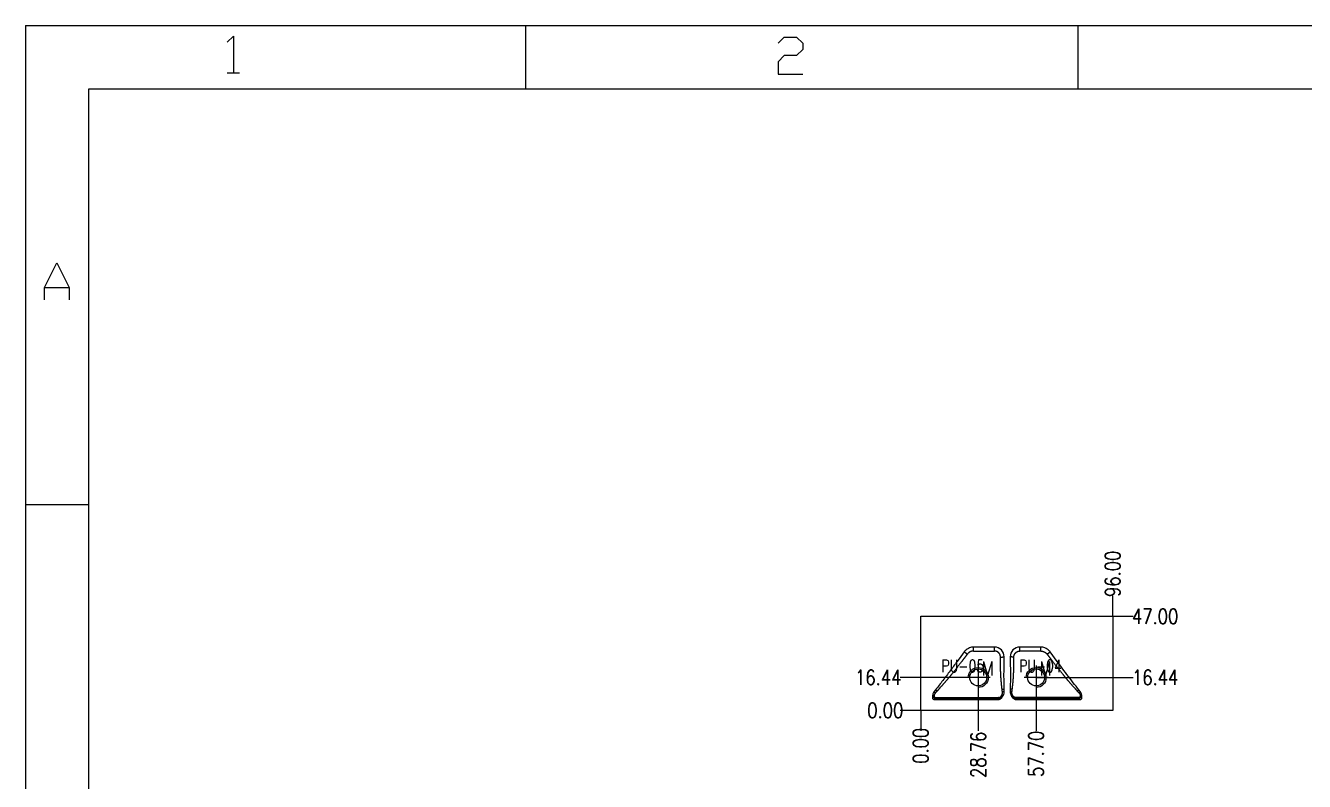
# Model space of a CAD drawing. Header units: millimetres. Extents: x 494 to 18201, y 224 to 11417.
# Drawn here: x 494 to 1133, y 1367 to 1744 of the extents above; entities that cross this region are included whole.
import ezdxf
from ezdxf.enums import TextEntityAlignment as Align
from ezdxf.lldxf.tags import DXFTag

# ---------------------------------------------------------------- set-up
doc = ezdxf.new("R2010")
doc.units = ezdxf.units.MM
doc.layers.add('DIM', color=7, linetype='Continuous')
doc.layers.add('PUNCH', color=7, linetype='Continuous')
doc.styles.add('chinesef_fs', font='txt.shx', dxfattribs={"bigfont": 'gbcbig.shx'})
doc.styles.add('gbenor_', font='gbenor.shx', dxfattribs={"bigfont": 'gbcbig'})
doc.styles.add('TXT', font='txt.shx', dxfattribs={"width": 0.8, "bigfont": 'ctxt.shx'})
tags = doc.linetypes.add('DASHED', pattern='A,12.86,[0,arial.ttf,S=0,R=0,X=0,Y=0],-12.86', length=25.72).pattern_tags.tags
tags[12:13] = [DXFTag(74, 4), DXFTag(75, 0), DXFTag(340, '0'), DXFTag(46, 0.0), DXFTag(50, 0.0), DXFTag(44, 0.0), DXFTag(45, 0.0)]
doc.dimstyles.new('零件', dxfattribs={"dimscale": 1.5, "dimtxt": 5, "dimasz": 0.2, "dimexe": 0, "dimexo": 0, "dimgap": 0, "dimtad": 0, "dimzin": 0, "dimdsep": 46, "dimtxsty": 'TXT', "dimblk": 'OPEN30', "dimcen": 0, "dimclrd": 252, "dimclre": 252, "dimclrt": 4, "dimazin": 0, "dimtp": 0.001, "dimtm": 0.001, "dimtfac": 1, "dimtofl": 0, "dimtmove": 0, "dimatfit": 3, "dimldrblk": 'OPEN30', "dimfxl": 1, "dimtolj": 1, "dimtzin": 0, "dimlwd": 5, "dimlwe": 5, "dimarcsym": 0})

# ---------------------------------------------------------------- blocks, each defined once
blk = doc.blocks.new('*D50')
at = {"layer": 'Defpoints', "color": 0, "transparency": 16777216}
for p in [(999.12, 1418.58), (1047.62, 1418.58), (941.42, 1402.14)]:
    blk.add_point(p, dxfattribs=at)
at = {"layer": 'DIM', "color": 252, "lineweight": 5, "transparency": 16777216}
for p, q in [((999.12, 1418.58), (1046.42, 1418.58)), ((1046.42, 1418.58), (1047.02, 1418.58)), ((1047.02, 1418.58), (1047.62, 1418.58))]:
    blk.add_line(p, q, dxfattribs=at)
at = {"layer": 'DIM', "color": 4, "lineweight": 18, "transparency": 16777216, "insert": (1058.62, 1418.58), "char_height": 7.5, "attachment_point": 5, "style": 'TXT'}
blk.add_mtext('\\A1;16.44', dxfattribs=at)
blk = doc.blocks.new('_Open30')
at = {"color": 0, "linetype": 'ByBlock', "lineweight": -2}
for p, q in [((-1, 0.3), (0, 0)), ((0, 0), (-1, -0.3)), ((0, 0), (-1, 0))]:
    blk.add_line(p, q, dxfattribs=at)
blk = doc.blocks.new('*D51')
at = {"layer": 'Defpoints', "color": 0, "transparency": 16777216}
for p in [(1037.42, 1449.14), (1047.62, 1449.14), (941.42, 1402.14)]:
    blk.add_point(p, dxfattribs=at)
at = {"layer": 'DIM', "color": 252, "lineweight": 5, "transparency": 16777216}
blk.add_line((1037.42, 1449.14), (1047.62, 1449.14), dxfattribs=at)
at = {"layer": 'DIM', "color": 4, "lineweight": 18, "transparency": 16777216, "insert": (1058.62, 1449.14), "char_height": 7.5, "attachment_point": 5, "style": 'TXT'}
blk.add_mtext('\\A1;47.00', dxfattribs=at)
blk = doc.blocks.new('*D52')
at = {"layer": 'Defpoints', "color": 0, "transparency": 16777216}
for p in [(931.22, 1402.14), (941.42, 1402.14), (941.42, 1402.14)]:
    blk.add_point(p, dxfattribs=at)
at = {"layer": 'DIM', "color": 252, "lineweight": 5, "transparency": 16777216}
blk.add_line((941.42, 1402.14), (931.22, 1402.14), dxfattribs=at)
at = {"layer": 'DIM', "color": 4, "lineweight": 18, "transparency": 16777216, "insert": (923.72, 1402.14), "char_height": 7.5, "attachment_point": 5, "style": 'TXT'}
blk.add_mtext('\\A1;0.00', dxfattribs=at)
blk = doc.blocks.new('*D53')
at = {"layer": 'Defpoints', "color": 0, "transparency": 16777216}
for p in [(931.22, 1418.58), (970.18, 1418.58), (941.42, 1402.14)]:
    blk.add_point(p, dxfattribs=at)
at = {"layer": 'DIM', "color": 252, "lineweight": 5, "transparency": 16777216}
for p, q in [((931.82, 1418.58), (931.22, 1418.58)), ((932.42, 1418.58), (931.82, 1418.58)), ((970.18, 1418.58), (932.42, 1418.58))]:
    blk.add_line(p, q, dxfattribs=at)
at = {"layer": 'DIM', "color": 4, "lineweight": 18, "transparency": 16777216, "insert": (920.22, 1418.58), "char_height": 7.5, "attachment_point": 5, "style": 'TXT'}
blk.add_mtext('\\A1;16.44', dxfattribs=at)
blk = doc.blocks.new('*D54')
at = {"layer": 'Defpoints', "color": 0, "transparency": 16777216}
for p in [(999.12, 1418.58), (941.42, 1402.14), (999.12, 1391.94)]:
    blk.add_point(p, dxfattribs=at)
at = {"layer": 'DIM', "color": 252, "lineweight": 5, "transparency": 16777216}
for p, q in [((999.12, 1418.58), (999.12, 1393.14)), ((999.12, 1393.14), (999.12, 1392.54)), ((999.12, 1392.54), (999.12, 1391.94))]:
    blk.add_line(p, q, dxfattribs=at)
at = {"layer": 'DIM', "color": 4, "lineweight": 18, "transparency": 16777216, "insert": (999.12, 1380.44), "char_height": 7.5, "attachment_point": 5, "rotation": 90, "style": 'TXT'}
blk.add_mtext('\\A1;57.70', dxfattribs=at)
blk = doc.blocks.new('*D55')
at = {"layer": 'Defpoints', "color": 0, "transparency": 16777216}
for p in [(970.18, 1418.58), (941.42, 1402.14), (970.18, 1391.94)]:
    blk.add_point(p, dxfattribs=at)
at = {"layer": 'DIM', "color": 252, "lineweight": 5, "transparency": 16777216}
for p, q in [((970.18, 1418.58), (970.18, 1393.14)), ((970.18, 1393.14), (970.18, 1392.54)), ((970.18, 1392.54), (970.18, 1391.94))]:
    blk.add_line(p, q, dxfattribs=at)
at = {"layer": 'DIM', "color": 4, "lineweight": 18, "transparency": 16777216, "insert": (970.18, 1379.94), "char_height": 7.5, "attachment_point": 5, "rotation": 90, "style": 'TXT'}
blk.add_mtext('\\A1;28.76', dxfattribs=at)
blk = doc.blocks.new('*D56')
at = {"layer": 'Defpoints', "color": 0, "transparency": 16777216}
for p in [(941.42, 1402.14), (941.42, 1402.14), (941.42, 1391.94)]:
    blk.add_point(p, dxfattribs=at)
at = {"layer": 'DIM', "color": 252, "lineweight": 5, "transparency": 16777216}
blk.add_line((941.42, 1402.14), (941.42, 1391.94), dxfattribs=at)
at = {"layer": 'DIM', "color": 4, "lineweight": 18, "transparency": 16777216, "insert": (941.42, 1384.44), "char_height": 7.5, "attachment_point": 5, "rotation": 90, "style": 'TXT'}
blk.add_mtext('\\A1;0.00', dxfattribs=at)
blk = doc.blocks.new('*D57')
at = {"layer": 'Defpoints', "color": 0, "transparency": 16777216}
for p in [(1037.42, 1459.34), (1037.42, 1449.14), (941.42, 1402.14)]:
    blk.add_point(p, dxfattribs=at)
at = {"layer": 'DIM', "color": 252, "lineweight": 5, "transparency": 16777216}
blk.add_line((1037.42, 1449.14), (1037.42, 1459.34), dxfattribs=at)
at = {"layer": 'DIM', "color": 4, "lineweight": 18, "transparency": 16777216, "insert": (1037.42, 1470.34), "char_height": 7.5, "attachment_point": 5, "rotation": 90, "style": 'TXT'}
blk.add_mtext('\\A1;96.00', dxfattribs=at)
blk = doc.blocks.new('U9')
at = {"color": 254, "lineweight": 18}
for p, q in [((-1705.29, 0), (-1705.29, -1202.02)), ((-1705.29, 0), (0, 0)), ((-1680.34, -1177.07), (-1680.34, -24.96)), ((-1680.34, -24.96), (-24.96, -24.96)), ((-1705.29, -189.25), (-1680.34, -189.25))]:
    blk.add_line(p, q, dxfattribs=at)
at = {"color": 254, "linetype": 'Continuous', "lineweight": 18}
for p, q in [((-1507.73, 0), (-1507.73, -24.96)), ((-1289.37, 0), (-1289.37, -24.96))]:
    blk.add_line(p, q, dxfattribs=at)
at = {"color": 92, "lineweight": 18}
for points in [[(-1625.59, -6.57), (-1623.16, -4.14), (-1623.16, -18.7)], [(-1407.8, -7.01), (-1405.38, -4.58), (-1400.53, -4.58), (-1398.11, -7.01), (-1398.11, -9.43), (-1400.53, -11.86), (-1405.38, -11.86), (-1407.8, -14.28), (-1407.8, -19.14), (-1398.11, -19.14)], [(-1625.59, -18.7), (-1620.74, -18.7)], [(-1697.78, -108.32), (-1697.78, -103.47), (-1692.93, -93.76), (-1688.08, -103.47), (-1688.08, -108.32)], [(-1697.78, -103.47), (-1688.08, -103.47)]]:
    blk.add_lwpolyline(points, dxfattribs=at)
at = {"lineweight": 18, "style": 'gbenor_'}
blk.add_attdef('文档路径', (-272.46, -941.27), '', height=11.97, dxfattribs=at)
at = {"lineweight": 20, "style": 'TXT'}
for tag, height, p in [('18-**-**', 11.02, (-447.23, -1029.37)), ('客户名称', 10.87, (-531.85, -1111.72, 0)), ('料厚:', 10.87, (-531.73, -1139.24, 0))]:
    blk.add_attdef(tag, text='', height=height, dxfattribs=at).set_placement(p, align=Align.MIDDLE)
for tag, p, height in [('88888', (-457.83, -1062.2), 10.02), ('材质:', (-565.48, -1088.8, 0), 10.87), ('核准', (-445.4, -1116.08, 0), 10.87), ('设计', (-445.79, -1142.51, 0), 10.87), ('绘图', (-446.15, -1168.95, 0), 10.87)]:
    blk.add_attdef(tag, p, '', height=height, dxfattribs=at)
for tag, p, height, width in [('3', (-199.16, -1062.58), 10.67, 0.7), ('4', (-199.16, -1089.19), 10.67, 0.7), ('核准日期', (-329.67, -1118.33, 0), 10.87, 0.68), ('设计日期', (-329.67, -1145.11, 0), 10.87, 0.68), ('1', (-187.58, -1144.16), 9.85, 0.7), ('绘图日期', (-329.78, -1170.73, 0), 10.87, 0.68), ('2', (-198.99, -1168.84), 9.85, 0.7)]:
    blk.add_attdef(tag, p, '', height=height, dxfattribs=dict(at, width=width))

msp = doc.modelspace()

# ---------------------------------------------------------------- linework, layer by layer
at = {"layer": 'DIM', "color": 252, "lineweight": 18}
msp.add_lwpolyline([(941.41876, 1402.14278), (941.41876, 1449.14278), (1037.41876, 1449.14278), (1037.41876, 1402.14278)], close=True, dxfattribs=at)
at = {"layer": 'PUNCH', "color": 1, "lineweight": 18}
for points in [[(948.8789, 1412.4083), (948.0628, 1411.35757, 0.121860956), (947.45861, 1409.96681, 0.032368333), (947.30922, 1409.35366, 0.051175891), (947.25901, 1408.72784, 0.054565357), (947.31444, 1408.31096, 0.092678516), (947.48582, 1407.92757, 0.185268297), (947.99997, 1407.58136, 0.045903422), (948.20875, 1407.55074, 0.063312807), (948.62503, 1407.58411), (980.29614, 1407.58411, 0.115767208), (981.08589, 1407.77366, 0.053228369), (981.49851, 1408.03461, 0.052236026), (981.96096, 1408.48753, 0.03880403), (982.33767, 1409.02036, 0.074507373), (982.89705, 1410.06699, 0.0897137), (983.1496, 1411.58357), (983.12382, 1412.82431, -0.007508452), (983.06636, 1422.81403), (983.08621, 1424.83038), (983.13612, 1428.86482, 0.199355108), (981.74495, 1432.33596, 0.19916666), (978.29271, 1433.77918), (967.88177, 1433.77918, 0.088334631), (965.88096, 1433.41674, 0.115346743), (963.62242, 1431.92903, 0.030400361), (963.18371, 1431.40408), (961.41738, 1429.01327), (959.64974, 1426.62339, -0.001470658), (956.09824, 1421.85572, -0.00220399), (952.51101, 1417.11485, -0.002469432)], [(1021.23693, 1411.35813), (1020.41623, 1412.41478, -0.0018415), (1017.69284, 1415.93481, -0.003765656), (1011.4227, 1424.2368), (1009.65048, 1426.62332), (1006.11646, 1431.40408, 0.030352822), (1005.67965, 1431.92795, 0.115166764), (1003.42862, 1433.41428, 0.088471277), (1001.41845, 1433.77918), (991.0078, 1433.77918, 0.199485482), (987.55298, 1432.33369, 0.199247032), (986.16403, 1428.866), (986.21395, 1424.83049), (986.23381, 1422.81419, -0.007508568), (986.17634, 1412.82431), (986.15076, 1411.59316, 0.12228304), (986.60158, 1409.60143, 0.043628153), (986.96249, 1409.02037, 0.038813168), (987.33925, 1408.48747, 0.052333495), (987.80264, 1408.03384, 0.071348915), (988.36645, 1407.70687, 0.092363175), (989.00402, 1407.58411), (1020.67513, 1407.58411, 0.066675633), (1021.09479, 1407.55094, 0.104470285), (1021.50006, 1407.65469, 0.124244483), (1021.8155, 1407.9292, 0.088776845), (1021.98598, 1408.31198, 0.05346412), (1022.04118, 1408.7288, 0.048144358), (1021.99086, 1409.35412, 0.032339029), (1021.84155, 1409.96681, 0.122276137)]]:
    msp.add_lwpolyline(points, format="xyb", close=True, dxfattribs=at)
at = {"layer": 'PUNCH', "color": 155, "lineweight": 18}
for points in [[(967.88004, 1431.79935), (978.29614, 1431.79935)], [(1001.42012, 1431.79935), (991.00402, 1431.79935)], [(948.62503, 1407.58411), (948.94459, 1408.00817)], [(980.29614, 1408.00819), (980.29614, 1407.58411)], [(989.00402, 1408.00819), (989.00402, 1407.58411)], [(1020.67513, 1407.58411), (1020.35557, 1408.00817)]]:
    msp.add_lwpolyline(points, dxfattribs=at)
at = {"layer": 'PUNCH', "color": 42, "lineweight": 18}
for points in [[(965.17805, 1418.58183, -2.414213562), (970.17805, 1413.58183)], [(994.12211, 1418.58183, -2.414213562), (999.12211, 1413.58183)]]:
    msp.add_lwpolyline(points, format="xyb", dxfattribs=at)
at = {"layer": 'PUNCH', "color": 1, "lineweight": 18}
for points in [[(970.17805, 1424.58183), (970.17805, 1412.58183)], [(999.12211, 1424.58183), (999.12211, 1412.58183)], [(976.17805, 1418.58183), (964.17805, 1418.58183)], [(1005.12211, 1418.58183), (993.12211, 1418.58183)]]:
    msp.add_lwpolyline(points, dxfattribs=at)
at = {"layer": 'PUNCH', "color": 42, "linetype": 'Continuous', "lineweight": 18}
for centre in [(970.17805, 1418.58183), (999.12211, 1418.58183)]:
    msp.add_circle(centre, 4.253, dxfattribs=at)
at = {"layer": 'PUNCH', "color": 223, "linetype": 'DASHED', "lineweight": 13, "ltscale": 0.452067}
for points in [[(967.88004, 1431.79934), (967.77638, 1431.79934), (967.67215, 1431.79599), (967.56757, 1431.7892), (966.84607, 1431.71845), (966.1287, 1431.48161), (965.56646, 1431.15406), (965.08501, 1430.72236), (964.7125, 1430.24209), (964.70343, 1430.23029), (964.69443, 1430.21846), (964.6855, 1430.20661)], [(1001.42012, 1431.79934), (1001.52379, 1431.79934), (1001.62801, 1431.79599), (1001.73259, 1431.7892), (1002.4541, 1431.71845), (1003.17146, 1431.48161), (1003.73371, 1431.15406), (1004.21515, 1430.72236), (1004.58767, 1430.24209), (1004.59673, 1430.23029), (1004.60573, 1430.21846), (1004.61467, 1430.20661)]]:
    msp.add_open_spline(points, degree=5, knots=[0, 0, 0, 0, 0, 0, 0.142059955, 0.142059955, 0.142059955, 0.978970606, 0.978970606, 0.978970606, 1, 1, 1, 1, 1, 1], dxfattribs=at)
at = {"layer": 'PUNCH', "color": 155, "linetype": 'DASHED', "lineweight": 13, "ltscale": 0.452067}
for points, degree, knots in [([(967.88004, 1431.79934), (967.88004, 1431.90486), (967.88004, 1432.01082), (967.88004, 1432.22096), (967.88004, 1432.32514), (967.88004, 1432.52911), (967.88004, 1432.6289), (967.88004, 1432.8216), (967.88004, 1432.9145), (967.88004, 1433.09108), (967.88004, 1433.17476), (967.88004, 1433.3308), (967.88004, 1433.40316), (967.88004, 1433.53475), (967.88004, 1433.59398), (967.88004, 1433.69783), (967.88004, 1433.74244), (967.88004, 1433.77918)], 3, [0, 0, 0, 0, 0.125, 0.125, 0.25, 0.25, 0.375, 0.375, 0.5, 0.5, 0.625, 0.625, 0.75, 0.75, 0.875, 0.875, 1, 1, 1, 1]), ([(978.29614, 1431.79934), (978.29614, 1432.12353), (978.29614, 1432.45116), (978.29614, 1432.76443), (978.29614, 1433.20315), (978.29614, 1433.53123), (978.29614, 1433.63267), (978.29614, 1433.71569), (978.29614, 1433.77917)], 5, [0, 0, 0, 0, 0, 0, 0.640057595, 0.640057595, 0.640057595, 1, 1, 1, 1, 1, 1]), ([(981.29614, 1428.79935), (981.29614, 1429.1791), (981.23614, 1429.57733), (981.10423, 1429.97389), (980.70587, 1430.70109), (980.08784, 1431.25634), (979.74443, 1431.47103), (979.23828, 1431.68118), (978.72389, 1431.77407), (978.57994, 1431.79106), (978.43709, 1431.79934), (978.29614, 1431.79934)], 5, [0, 0, 0, 0, 0, 0, 0.427896879, 0.427896879, 0.427896879, 0.839649098, 0.839649098, 0.839649098, 1, 1, 1, 1, 1, 1]), ([(988.00402, 1428.79935), (988.00402, 1429.1791), (988.06403, 1429.57733), (988.19593, 1429.97389), (988.5943, 1430.70109), (989.21233, 1431.25634), (989.55573, 1431.47103), (990.06189, 1431.68118), (990.57627, 1431.77407), (990.72022, 1431.79106), (990.86307, 1431.79934), (991.00402, 1431.79934)], 5, [0, 0, 0, 0, 0, 0, 0.427896879, 0.427896879, 0.427896879, 0.839649098, 0.839649098, 0.839649098, 1, 1, 1, 1, 1, 1]), ([(991.00402, 1431.79934), (991.00402, 1431.90486), (991.00402, 1432.01082), (991.00402, 1432.22096), (991.00402, 1432.32514), (991.00402, 1432.52911), (991.00402, 1432.6289), (991.00402, 1432.82159), (991.00402, 1432.91449), (991.00402, 1433.09107), (991.00402, 1433.17475), (991.00402, 1433.3308), (991.00402, 1433.40316), (991.00402, 1433.53475), (991.00402, 1433.59398), (991.00402, 1433.69783), (991.00402, 1433.74244), (991.00402, 1433.77918)], 3, [0, 0, 0, 0, 0.125, 0.125, 0.25, 0.25, 0.375, 0.375, 0.5, 0.5, 0.625, 0.625, 0.75, 0.75, 0.875, 0.875, 1, 1, 1, 1]), ([(1001.42012, 1431.79934), (1001.42012, 1432.12353), (1001.42012, 1432.45117), (1001.42012, 1432.76444), (1001.42012, 1433.20316), (1001.42012, 1433.53124), (1001.42012, 1433.63267), (1001.42012, 1433.71569), (1001.42012, 1433.77918)], 5, [0, 0, 0, 0, 0, 0, 0.640058018, 0.640058018, 0.640058018, 1, 1, 1, 1, 1, 1]), ([(964.6855, 1430.20661), (963.7656, 1428.98587), (962.83743, 1427.75455), (961.88961, 1426.50888), (959.31736, 1423.17179), (956.63125, 1419.83142), (954.90199, 1417.75429), (952.86572, 1415.38631), (950.75443, 1413.05126), (950.48714, 1412.75734), (950.15828, 1412.3989), (949.82817, 1412.04084), (949.76014, 1411.9671), (949.69208, 1411.89335), (949.62402, 1411.81958)], 5, [0, 0, 0, 0, 0, 0, 0.334490694, 0.334490694, 0.334490694, 0.900528063, 0.900528063, 0.900528063, 0.979512235, 0.979512235, 0.979512235, 1, 1, 1, 1, 1, 1]), ([(964.6855, 1430.20661), (964.42944, 1430.39903), (964.17338, 1430.59482), (963.93103, 1430.78366), (963.6031, 1431.0449), (963.36083, 1431.24721), (963.28894, 1431.30875), (963.22968, 1431.36125), (963.18371, 1431.40408)], 5, [0, 0, 0, 0, 0, 0, 0.655647348, 0.655647348, 0.655647348, 1, 1, 1, 1, 1, 1]), ([(981.29615, 1428.79935), (981.61031, 1428.79935), (981.92447, 1428.80257), (982.22246, 1428.80903), (982.61768, 1428.82293), (982.91645, 1428.84187), (983.00265, 1428.84855), (983.07611, 1428.85562), (983.1361, 1428.86299)], 5, [0, 0, 0, 0, 0, 0, 0.672416006, 0.672416006, 0.672416006, 1, 1, 1, 1, 1, 1]), ([(982.11026, 1412.70262), (982.03307, 1413.31446), (981.95836, 1413.93693), (981.88682, 1414.57394), (981.66938, 1416.66379), (981.50662, 1418.80474), (981.42548, 1420.30198), (981.34567, 1422.54463), (981.31163, 1424.76236), (981.30447, 1425.49386), (981.29819, 1426.60213), (981.29642, 1427.69006), (981.29622, 1428.06353), (981.29616, 1428.43353), (981.29615, 1428.79935)], 5, [0, 0, 0, 0, 0, 0, 0.19938788, 0.19938788, 0.19938788, 0.654759291, 0.654759291, 0.654759291, 0.880688238, 0.880688238, 0.880688238, 1, 1, 1, 1, 1, 1]), ([(988.00402, 1428.79935), (987.68986, 1428.79935), (987.3757, 1428.80257), (987.0777, 1428.80903), (986.68248, 1428.82293), (986.38371, 1428.84187), (986.29752, 1428.84855), (986.22406, 1428.85562), (986.16407, 1428.86299)], 5, [0, 0, 0, 0, 0, 0, 0.672416585, 0.672416585, 0.672416585, 1, 1, 1, 1, 1, 1]), ([(987.18991, 1412.70262), (987.26709, 1413.31446), (987.34181, 1413.93693), (987.41334, 1414.57394), (987.63078, 1416.66379), (987.79354, 1418.80474), (987.87469, 1420.30198), (987.95449, 1422.54463), (987.98853, 1424.76236), (987.9957, 1425.49386), (988.00197, 1426.60213), (988.00374, 1427.69006), (988.00395, 1428.06353), (988.004, 1428.43353), (988.00402, 1428.79935)], 5, [0, 0, 0, 0, 0, 0, 0.19938788, 0.19938788, 0.19938788, 0.654759291, 0.654759291, 0.654759291, 0.880688238, 0.880688238, 0.880688238, 1, 1, 1, 1, 1, 1]), ([(1004.61467, 1430.20661), (1004.87072, 1430.39903), (1005.12679, 1430.59482), (1005.36913, 1430.78366), (1005.69706, 1431.0449), (1005.93934, 1431.24721), (1006.01122, 1431.30875), (1006.07048, 1431.36125), (1006.11646, 1431.40408)], 5, [0, 0, 0, 0, 0, 0, 0.655647361, 0.655647361, 0.655647361, 1, 1, 1, 1, 1, 1]), ([(1004.61467, 1430.20661), (1005.53457, 1428.98587), (1006.46273, 1427.75455), (1007.41055, 1426.50888), (1009.9828, 1423.17179), (1012.66891, 1419.83142), (1014.39817, 1417.75429), (1016.43445, 1415.38631), (1018.54573, 1413.05126), (1018.81302, 1412.75734), (1019.14188, 1412.3989), (1019.47199, 1412.04084), (1019.54002, 1411.9671), (1019.60808, 1411.89335), (1019.67615, 1411.81958)], 5, [0, 0, 0, 0, 0, 0, 0.334490694, 0.334490694, 0.334490694, 0.900528063, 0.900528063, 0.900528063, 0.979512235, 0.979512235, 0.979512235, 1, 1, 1, 1, 1, 1]), ([(987.18991, 1412.70263), (987.00363, 1412.70263), (986.81735, 1412.70454), (986.64065, 1412.70837), (986.43435, 1412.71563), (986.27236, 1412.7252), (986.23678, 1412.72758), (986.20404, 1412.73007), (986.1743, 1412.73265)], 5, [0, 0, 0, 0, 0, 0, 0.763802153, 0.763802153, 0.763802153, 1, 1, 1, 1, 1, 1]), ([(947.45893, 1409.96703), (947.45869, 1409.95828), (947.4582, 1409.94091), (947.4578, 1409.91503), (947.45764, 1409.88955), (947.45774, 1409.86445), (947.45807, 1409.83975), (947.45863, 1409.81545), (947.4594, 1409.79155), (947.46039, 1409.76805), (947.46158, 1409.74496), (947.46296, 1409.72227), (947.46453, 1409.7), (947.46627, 1409.67813), (947.46817, 1409.65668), (947.47023, 1409.63565), (947.47244, 1409.61503), (947.47479, 1409.59483), (947.48382, 1409.52301), (947.50441, 1409.40204), (947.54651, 1409.23602), (947.59993, 1409.07957), (947.66361, 1408.93327), (947.73657, 1408.79762), (947.81785, 1408.67301), (947.88539, 1408.58675), (947.93281, 1408.53271), (947.95718, 1408.50616), (947.9821, 1408.48018), (948.00758, 1408.4548), (948.03359, 1408.43002), (948.06014, 1408.40584), (948.08721, 1408.38228), (948.1148, 1408.35933), (948.14289, 1408.33702), (948.17148, 1408.31534), (948.20056, 1408.2943), (948.23011, 1408.27392), (948.26014, 1408.25419), (948.29063, 1408.23513), (948.32157, 1408.21674), (948.35295, 1408.19903), (948.38477, 1408.18201), (948.41701, 1408.16568), (948.44966, 1408.15004), (948.48272, 1408.13512), (948.51617, 1408.1209), (948.55, 1408.10741), (948.58421, 1408.09463), (948.61878, 1408.08259), (948.65371, 1408.07129), (948.68898, 1408.06072), (948.72458, 1408.05091), (948.76051, 1408.04185), (948.79675, 1408.03355), (948.83329, 1408.02601), (948.87013, 1408.01925), (948.90724, 1408.01321), (948.93212, 1408.00986), (948.94459, 1408.00817)], 3, [0, 0, 0, 0, 0.009826705, 0.019501436, 0.029024254, 0.038395223, 0.047614413, 0.056681895, 0.065597743, 0.074362038, 0.082974862, 0.091436302, 0.099746453, 0.107905411, 0.115913279, 0.123770168, 0.131476192, 0.139031473, 0.146436143, 0.212142426, 0.275398636, 0.3362988, 0.39494828, 0.451465028, 0.505980848, 0.558642572, 0.571879924, 0.585097672, 0.598298538, 0.611485253, 0.624660558, 0.6378272, 0.650987933, 0.664145513, 0.677302699, 0.690462251, 0.703626925, 0.716799476, 0.729982654, 0.7431792, 0.756391851, 0.769623329, 0.782876348, 0.796153608, 0.809457793, 0.822791571, 0.836157595, 0.849558495, 0.862996883, 0.876475348, 0.889996457, 0.903562751, 0.917176749, 0.930840939, 0.944557787, 0.958329726, 0.972159162, 0.986048472, 1, 1, 1, 1]), ([(948.72323, 1410.83654), (948.59816, 1410.70603), (948.4854, 1410.55894), (948.38862, 1410.40127), (948.26655, 1410.15003), (948.18853, 1409.89386), (948.16672, 1409.80386), (948.1346, 1409.62516), (948.12706, 1409.4426), (948.13001, 1409.35092), (948.14751, 1409.20632), (948.18987, 1409.06365), (948.20859, 1409.01312), (948.25115, 1408.92015), (948.30771, 1408.83426), (948.33744, 1408.79596), (948.40127, 1408.72653), (948.4753, 1408.66867), (948.51342, 1408.64362), (948.5941, 1408.59946), (948.67955, 1408.56865), (948.72352, 1408.55646), (948.79483, 1408.54184), (948.86535, 1408.53463), (948.89207, 1408.53288), (948.91851, 1408.53204), (948.94459, 1408.53203)], 5, [0, 0, 0, 0, 0, 0, 0.304875177, 0.304875177, 0.304875177, 0.469445798, 0.469445798, 0.469445798, 0.630093019, 0.630093019, 0.630093019, 0.719785937, 0.719785937, 0.719785937, 0.799382965, 0.799382965, 0.799382965, 0.874799604, 0.874799604, 0.874799604, 0.952180759, 0.952180759, 0.952180759, 1, 1, 1, 1, 1, 1]), ([(949.62402, 1411.81959), (949.4875, 1411.92218), (949.35097, 1412.02657), (949.22175, 1412.12726), (949.06941, 1412.24862), (948.95174, 1412.34613), (948.92493, 1412.36865), (948.90057, 1412.38943), (948.8788, 1412.40837)], 5, [0, 0, 0, 0, 0, 0, 0.752506506, 0.752506506, 0.752506506, 1, 1, 1, 1, 1, 1]), ([(948.94459, 1408.53203), (948.94913, 1408.53202), (948.95368, 1408.53202), (948.95823, 1408.53202), (949.09294, 1408.53198), (949.22914, 1408.53203), (949.35236, 1408.53201), (951.40195, 1408.53201), (953.62691, 1408.53201), (955.66762, 1408.53201), (960.63771, 1408.53201), (965.69461, 1408.53201), (968.40147, 1408.53201), (972.59821, 1408.53201), (976.57492, 1408.53201), (977.8173, 1408.53201), (979.06455, 1408.53201), (980.20369, 1408.53201), (980.23479, 1408.53201), (980.26561, 1408.53201), (980.29614, 1408.53201)], 5, [0, 0, 0, 0, 0, 0, 0.000801571, 0.000801571, 0.000801571, 0.023741539, 0.023741539, 0.023741539, 0.354653799, 0.354653799, 0.354653799, 0.786602853, 0.786602853, 0.786602853, 0.994133466, 0.994133466, 0.994133466, 1, 1, 1, 1, 1, 1]), ([(948.94459, 1408.00818), (948.94913, 1408.00818), (948.95368, 1408.00818), (948.95823, 1408.00818), (949.09294, 1408.00821), (949.22914, 1408.00817), (949.35236, 1408.00819), (951.40195, 1408.00819), (953.62691, 1408.00819), (955.66762, 1408.00819), (960.63771, 1408.00819), (965.69461, 1408.00819), (968.40147, 1408.00819), (972.59821, 1408.00819), (976.57492, 1408.00819), (977.8173, 1408.00819), (979.06455, 1408.00819), (980.20369, 1408.00819), (980.23479, 1408.00819), (980.26561, 1408.00819), (980.29614, 1408.00819)], 5, [0, 0, 0, 0, 0, 0, 0.000801571, 0.000801571, 0.000801571, 0.023741539, 0.023741539, 0.023741539, 0.354653799, 0.354653799, 0.354653799, 0.786602853, 0.786602853, 0.786602853, 0.994133466, 0.994133466, 0.994133466, 1, 1, 1, 1, 1, 1]), ([(980.29614, 1408.53201), (980.39459, 1408.53201), (980.50044, 1408.54023), (980.61146, 1408.55929), (980.82175, 1408.61769), (981.02911, 1408.7165), (981.12234, 1408.77028), (981.30167, 1408.89216), (981.46517, 1409.03937), (981.5423, 1409.11828), (981.77169, 1409.38256), (981.95275, 1409.6846), (982.05362, 1409.90197), (982.21681, 1410.36394), (982.28825, 1410.83464), (982.30161, 1411.07623), (982.29185, 1411.31496), (982.25986, 1411.54209), (982.2594, 1411.54531), (982.25894, 1411.54853), (982.25847, 1411.55175)], 5, [0, 0, 0, 0, 0, 0, 0.152314323, 0.152314323, 0.152314323, 0.282363615, 0.282363615, 0.282363615, 0.411998599, 0.411998599, 0.411998599, 0.693382017, 0.693382017, 0.693382017, 0.995647943, 0.995647943, 0.995647943, 1, 1, 1, 1, 1, 1]), ([(980.29614, 1408.00819), (980.30388, 1408.00821), (980.31937, 1408.00826), (980.34261, 1408.00862), (980.36587, 1408.00919), (980.38914, 1408.01001), (980.41242, 1408.01105), (980.43572, 1408.01233), (980.45904, 1408.01384), (980.48236, 1408.01559), (980.50569, 1408.01757), (980.52903, 1408.01978), (980.55237, 1408.02223), (980.57572, 1408.02491), (980.59907, 1408.02783), (980.62243, 1408.03098), (980.64578, 1408.03437), (980.66913, 1408.038), (980.69248, 1408.04186), (980.71583, 1408.04595), (980.73917, 1408.05029), (980.7625, 1408.05486), (980.78583, 1408.05966), (980.80914, 1408.06471), (980.83244, 1408.06998), (980.85573, 1408.0755), (980.879, 1408.08126), (980.90226, 1408.08725), (980.92549, 1408.09348), (980.94871, 1408.09994), (980.97191, 1408.10665), (980.99509, 1408.11359), (981.01824, 1408.12077), (981.04136, 1408.12819), (981.06446, 1408.13585), (981.08752, 1408.14374), (981.11056, 1408.15187), (981.13357, 1408.16025), (981.15654, 1408.16885), (981.17947, 1408.1777), (981.20237, 1408.18679), (981.22523, 1408.19611), (981.24805, 1408.20568), (981.27083, 1408.21548), (981.29356, 1408.22552), (981.31625, 1408.23579), (981.33889, 1408.24631), (981.36149, 1408.25706), (981.38403, 1408.26806), (981.40652, 1408.27929), (981.42896, 1408.29076), (981.45135, 1408.30246), (981.47367, 1408.31441), (981.49594, 1408.32659), (981.52468, 1408.34265), (981.55987, 1408.36296), (981.60144, 1408.38794), (981.64307, 1408.41395), (981.68472, 1408.441), (981.72637, 1408.4691), (981.76802, 1408.49825), (981.80963, 1408.52846), (981.8512, 1408.55974), (981.89269, 1408.5921), (981.93409, 1408.62553), (981.97538, 1408.66006), (982.01653, 1408.69568), (982.05753, 1408.73241), (982.09834, 1408.77024), (982.13894, 1408.80918), (982.17932, 1408.84924), (982.21945, 1408.89042), (982.25929, 1408.93273), (982.29887, 1408.97613), (982.32477, 1409.00577), (982.33778, 1409.02067)], 3, [0, 0, 0, 0, 0.009857411, 0.019723834, 0.029599667, 0.039485307, 0.049381151, 0.059287593, 0.069205027, 0.079133846, 0.089074441, 0.099027201, 0.108992515, 0.118970768, 0.128962348, 0.138967637, 0.148987017, 0.15902087, 0.169069573, 0.179133505, 0.18921304, 0.199308553, 0.209420415, 0.219548997, 0.229694667, 0.239857792, 0.250038736, 0.260237861, 0.27045553, 0.2806921, 0.290947928, 0.301223369, 0.311518777, 0.321834501, 0.332170891, 0.342528292, 0.35290705, 0.363307507, 0.373730003, 0.384174876, 0.394642463, 0.405133096, 0.415647107, 0.426184827, 0.436746581, 0.447332694, 0.45794349, 0.468579289, 0.479240409, 0.489927165, 0.500639872, 0.51137884, 0.522144379, 0.532936796, 0.543756394, 0.564138149, 0.58476506, 0.605639178, 0.626762482, 0.648136882, 0.66976422, 0.691646277, 0.713784771, 0.736181359, 0.758837645, 0.781755176, 0.804935447, 0.828379903, 0.852089942, 0.876066914, 0.900312124, 0.924826836, 0.949612271, 0.974669611, 1, 1, 1, 1]), ([(989.00402, 1408.00819), (988.86977, 1408.00819), (988.72543, 1408.01782), (988.574, 1408.0399), (988.15504, 1408.13808), (987.74161, 1408.3355), (987.50134, 1408.49569), (987.25448, 1408.70429), (987.0373, 1408.93604), (987.01189, 1408.96393), (986.98689, 1408.99211), (986.96231, 1409.02057)], 5, [0, 0, 0, 0, 0, 0, 0.340699025, 0.340699025, 0.340699025, 0.92156482, 0.92156482, 0.92156482, 1, 1, 1, 1, 1, 1]), ([(989.00402, 1408.53201), (988.90557, 1408.53201), (988.79972, 1408.54023), (988.6887, 1408.55929), (988.47842, 1408.61769), (988.27105, 1408.7165), (988.17782, 1408.77028), (987.99849, 1408.89216), (987.83499, 1409.03937), (987.75787, 1409.11828), (987.52847, 1409.38256), (987.34741, 1409.6846), (987.24654, 1409.90197), (987.08335, 1410.36394), (987.01191, 1410.83464), (986.99855, 1411.07623), (987.00831, 1411.31496), (987.04031, 1411.54209), (987.04076, 1411.54531), (987.04123, 1411.54853), (987.04169, 1411.55175)], 5, [0, 0, 0, 0, 0, 0, 0.152314323, 0.152314323, 0.152314323, 0.282363615, 0.282363615, 0.282363615, 0.411998599, 0.411998599, 0.411998599, 0.693382017, 0.693382017, 0.693382017, 0.995647943, 0.995647943, 0.995647943, 1, 1, 1, 1, 1, 1]), ([(1020.35557, 1408.53203), (1020.35103, 1408.53202), (1020.34649, 1408.53202), (1020.34194, 1408.53202), (1020.20722, 1408.53198), (1020.07102, 1408.53203), (1019.9478, 1408.53201), (1017.89821, 1408.53201), (1015.67325, 1408.53201), (1013.63254, 1408.53201), (1008.66245, 1408.53201), (1003.60556, 1408.53201), (1000.8987, 1408.53201), (996.70195, 1408.53201), (992.72525, 1408.53201), (991.48286, 1408.53201), (990.23561, 1408.53201), (989.09647, 1408.53201), (989.06538, 1408.53201), (989.03455, 1408.53201), (989.00402, 1408.53201)], 5, [0, 0, 0, 0, 0, 0, 0.000801571, 0.000801571, 0.000801571, 0.023741539, 0.023741539, 0.023741539, 0.354653799, 0.354653799, 0.354653799, 0.786602853, 0.786602853, 0.786602853, 0.994133466, 0.994133466, 0.994133466, 1, 1, 1, 1, 1, 1]), ([(1020.35557, 1408.00818), (1020.35103, 1408.00818), (1020.34649, 1408.00818), (1020.34194, 1408.00818), (1020.20722, 1408.00821), (1020.07102, 1408.00817), (1019.9478, 1408.00819), (1017.89821, 1408.00819), (1015.67325, 1408.00819), (1013.63254, 1408.00819), (1008.66245, 1408.00819), (1003.60556, 1408.00819), (1000.8987, 1408.00819), (996.70195, 1408.00819), (992.72525, 1408.00819), (991.48286, 1408.00819), (990.23561, 1408.00819), (989.09647, 1408.00819), (989.06538, 1408.00819), (989.03455, 1408.00819), (989.00402, 1408.00819)], 5, [0, 0, 0, 0, 0, 0, 0.000801571, 0.000801571, 0.000801571, 0.023741539, 0.023741539, 0.023741539, 0.354653799, 0.354653799, 0.354653799, 0.786602853, 0.786602853, 0.786602853, 0.994133466, 0.994133466, 0.994133466, 1, 1, 1, 1, 1, 1]), ([(1020.57693, 1410.83654), (1020.70201, 1410.70603), (1020.81476, 1410.55894), (1020.91154, 1410.40127), (1021.03361, 1410.15003), (1021.11163, 1409.89386), (1021.13344, 1409.80386), (1021.16556, 1409.62516), (1021.1731, 1409.4426), (1021.17015, 1409.35092), (1021.15266, 1409.20632), (1021.11029, 1409.06365), (1021.09157, 1409.01312), (1021.04901, 1408.92015), (1020.99246, 1408.83426), (1020.96272, 1408.79596), (1020.8989, 1408.72653), (1020.82486, 1408.66867), (1020.78674, 1408.64362), (1020.70607, 1408.59946), (1020.62061, 1408.56865), (1020.57664, 1408.55646), (1020.50533, 1408.54184), (1020.43481, 1408.53463), (1020.40809, 1408.53288), (1020.38165, 1408.53204), (1020.35558, 1408.53203)], 5, [0, 0, 0, 0, 0, 0, 0.304875177, 0.304875177, 0.304875177, 0.469445798, 0.469445798, 0.469445798, 0.630093019, 0.630093019, 0.630093019, 0.719785937, 0.719785937, 0.719785937, 0.799382965, 0.799382965, 0.799382965, 0.874799604, 0.874799604, 0.874799604, 0.952180759, 0.952180759, 0.952180759, 1, 1, 1, 1, 1, 1]), ([(1021.84166, 1409.96686), (1021.84337, 1409.91291), (1021.84364, 1409.85887), (1021.84244, 1409.80471), (1021.82996, 1409.55443), (1021.78388, 1409.29807), (1021.72472, 1409.08966), (1021.51265, 1408.63593), (1021.11272, 1408.25191), (1020.84378, 1408.10738), (1020.58773, 1408.03802), (1020.35558, 1408.00818)], 5, [0, 0, 0, 0, 0, 0, 0.115748354, 0.115748354, 0.115748354, 0.532979392, 0.532979392, 0.532979392, 1, 1, 1, 1, 1, 1])]:
    msp.add_open_spline(points, degree=degree, knots=knots, dxfattribs=at)
for points in [[(982.11026, 1412.70262), (982.35413, 1412.70262), (982.598, 1412.7059), (982.81997, 1412.71249), (982.99961, 1412.72172), (983.12563, 1412.73265)], [(982.25847, 1411.55175), (982.22938, 1411.77858), (982.19954, 1412.00713), (982.16951, 1412.23738), (982.13971, 1412.46924), (982.11026, 1412.70262)], [(987.04169, 1411.55175), (987.07078, 1411.77858), (987.10062, 1412.00713), (987.13065, 1412.23738), (987.16046, 1412.46924), (987.1899, 1412.70262)], [(949.62402, 1411.81958), (949.4416, 1411.62188), (949.25865, 1411.42351), (949.07827, 1411.22738), (948.89913, 1411.03109), (948.72323, 1410.83654)], [(948.94459, 1408.53203), (948.94459, 1408.4149), (948.94459, 1408.29889), (948.94459, 1408.18925), (948.94459, 1408.09112), (948.94459, 1408.00818)], [(980.29614, 1408.53201), (980.29614, 1408.41488), (980.29614, 1408.29888), (980.29614, 1408.18926), (980.29614, 1408.09112), (980.29614, 1408.00819)], [(989.00402, 1408.53201), (989.00402, 1408.41488), (989.00402, 1408.29888), (989.00402, 1408.18926), (989.00402, 1408.09112), (989.00402, 1408.00819)], [(1019.67615, 1411.81958), (1019.85756, 1411.95592), (1020.03898, 1412.09541), (1020.20291, 1412.22495), (1020.33313, 1412.33167), (1020.42118, 1412.40823)], [(1019.67615, 1411.81958), (1019.85856, 1411.62188), (1020.04152, 1411.42351), (1020.22189, 1411.22738), (1020.40104, 1411.03109), (1020.57693, 1410.83654)], [(1020.35557, 1408.53203), (1020.35557, 1408.41489), (1020.35557, 1408.29889), (1020.35557, 1408.18925), (1020.35557, 1408.09111), (1020.35557, 1408.00818)]]:
    msp.add_open_spline(points, degree=5, dxfattribs=at)
at = {"layer": 'PUNCH', "color": 223, "linetype": 'DASHED', "lineweight": 13, "ltscale": 0.452067}
for points in [[(948.72323, 1410.83654), (948.56226, 1410.95751), (948.40129, 1411.0813), (948.25596, 1411.19617), (948.14077, 1411.29062), (948.06323, 1411.35813)], [(982.25847, 1411.55175), (982.47293, 1411.55175), (982.68739, 1411.55465), (982.8824, 1411.56047), (983.03981, 1411.56862), (983.14969, 1411.57826)], [(987.04169, 1411.55175), (986.82723, 1411.55175), (986.61277, 1411.55465), (986.41777, 1411.56047), (986.26035, 1411.56862), (986.15047, 1411.57826)], [(1020.57693, 1410.83654), (1020.7379, 1410.9575), (1020.89887, 1411.08129), (1021.0442, 1411.19616), (1021.1594, 1411.29061), (1021.23694, 1411.35812)]]:
    msp.add_open_spline(points, degree=5, dxfattribs=at)

# ---------------------------------------------------------------- block references
at = {"layer": 'DIM', "ltscale": 1.418068, "xscale": 1.264435379605522, "yscale": 1.26443537960024, "zscale": 1.264435379605522}
msp.add_blockref('U9', (2650.26869, 1744.26138), dxfattribs=at)

# ---------------------------------------------------------------- texts
at = {"layer": 'DIM', "color": 7, "lineweight": 18, "style": 'chinesef_fs'}
for s, width, p in [('PU-05', 0.7391, (951.77718, 1421.21725)), ('PU-04', 0.732, (990.66929, 1421.21724))]:
    msp.add_text(s, height=6.2, dxfattribs=dict(at, width=width)).set_placement(p)
at = {"layer": 'DIM', "color": 4, "lineweight": 18, "style": 'chinesef_fs', "width": 0.8408}
for p in [(971.85281, 1419.56916), (1000.79681, 1419.56916)]:
    msp.add_text('M', height=7, dxfattribs=at).set_placement(p)

# ---------------------------------------------------------------- dimensions: what is measured, and where the dimension line sits
at = {"layer": 'DIM', "lineweight": 18}
for feature_location, offset, dtype, origin, picture, middle in [((1037.41876, 1449.14278), (0, 10.2), 1, (941.41876, 1402.14278), '*D57', (1037.41876, 1470.34278)), ((1037.41876, 1449.14278), (10.2, 0), 0, (941.41876, 1402.14278), '*D51', (1058.61876, 1449.14278)), ((970.17805, 1418.58183), (-38.95929, -0.00005), 0, (941.41876, 1402.14278), '*D53', (920.21876, 1418.58178)), ((999.12211, 1418.58183), (48.49665, -0.00005), 0, (941.41876, 1402.14278), '*D50', (1058.61876, 1418.58178)), ((999.12211, 1418.58183), (-0.00035, -26.63905), 1, (941.41876, 1402.14278), '*D54', (999.12176, 1380.44278)), ((970.17805, 1418.58183), (-0.00029, -26.63905), 1, (941.41876, 1402.14278), '*D55', (970.17776, 1379.94278)), ((941.4187627571, 1402.1427767054), (-10.2, 0), 0, (941.4187627571, 1402.1427767054), '*D52', (923.7187627571, 1402.1427767054)), ((941.4187627571, 1402.1427767054), (0, -10.2), 1, (941.4187627571, 1402.1427767054), '*D56', (941.4187627571, 1384.4427767054))]:
    dim = msp.add_ordinate_dim(feature_location=feature_location, offset=offset, dtype=dtype, origin=origin, dimstyle='零件', dxfattribs=at)
    dim.commit()
    dim.dimension.update_dxf_attribs({"geometry": picture, "text_midpoint": middle})

doc.saveas('drawing.dxf')
